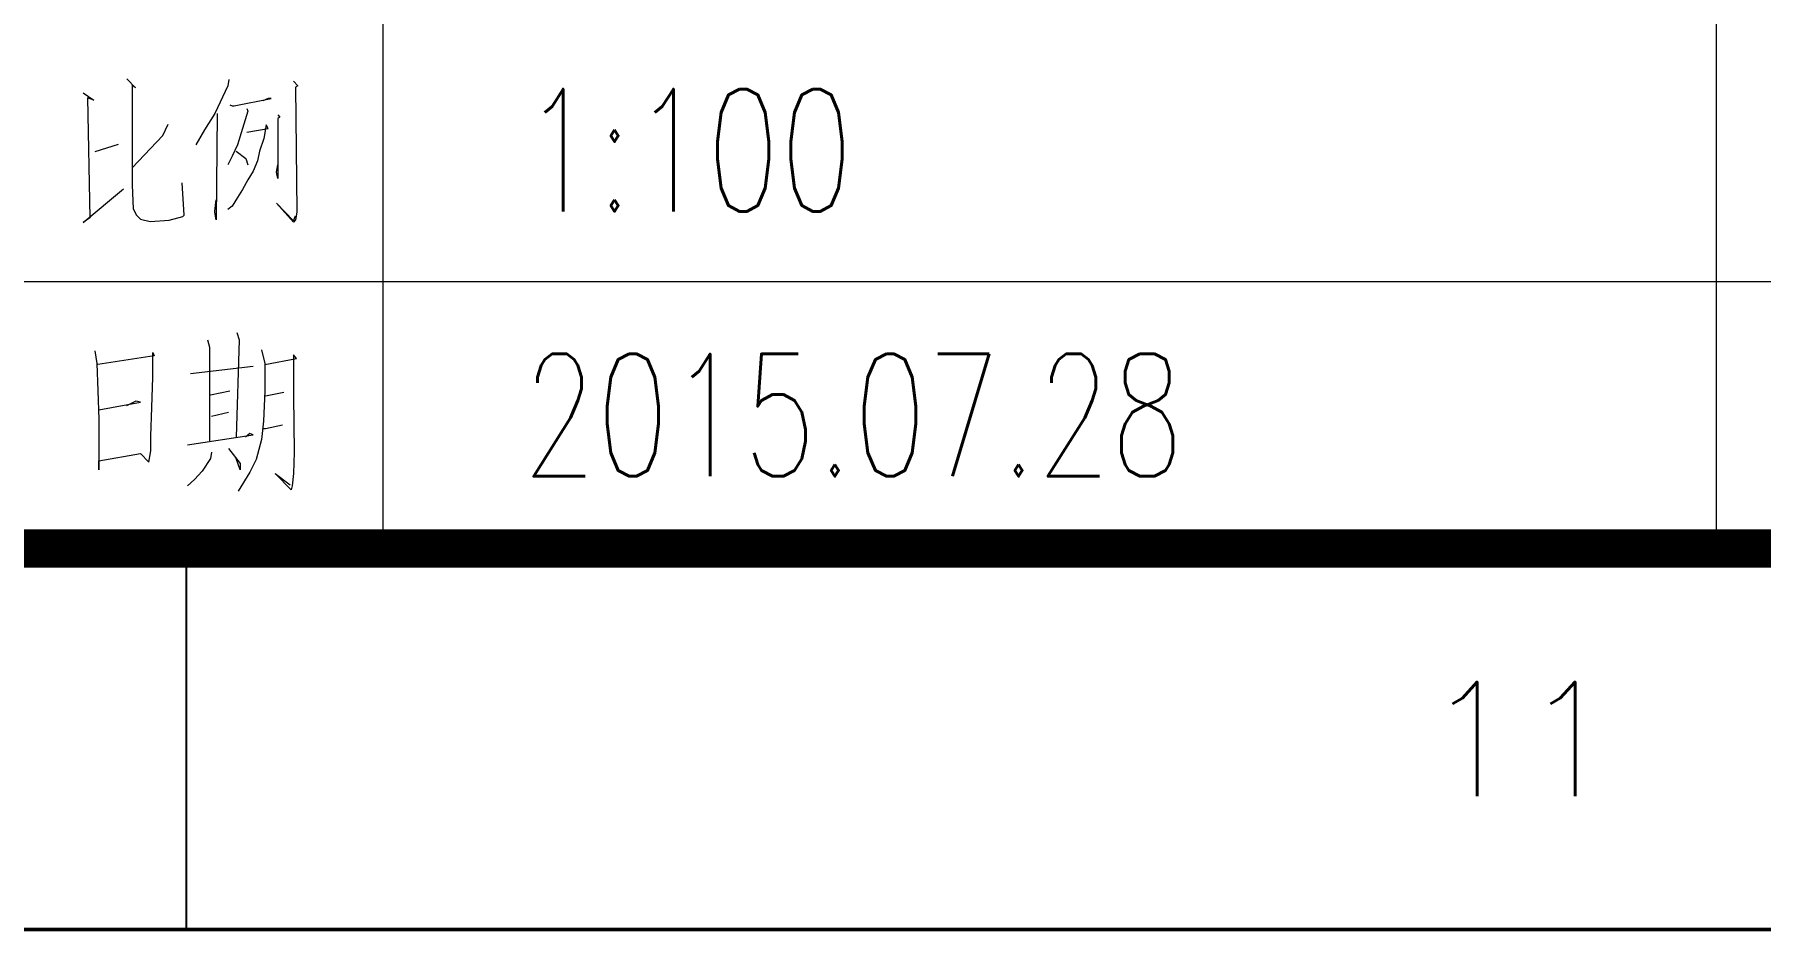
# Model space of a CAD drawing. Header units: millimetres. Extents: x 172649 to 472543, y 238332 to 449264.
# Drawn here: x 273088 to 277619, y 280914 to 283268 of the extents above; entities that cross this region are included whole.
import ezdxf
from ezdxf.enums import TextEntityAlignment as Align

# ---------------------------------------------------------------- set-up
doc = ezdxf.new("R2010")
doc.units = ezdxf.units.MM
doc.header["$LTSCALE"] = 1000
doc.layers.add('PUB_TEXT', color=7, linetype='Continuous')
doc.layers.add('层 1', color=7, linetype='Continuous', lineweight=0)
doc.styles.add('HZ', font='geditxt.shx', dxfattribs={"width": 0.75, "bigfont": 'hzfs_1.shx'})
doc.styles.get("Standard").update_dxf_attribs({"font": 'txt', "bigfont": 'gbcbig.shx'})

# ---------------------------------------------------------------- blocks, each defined once
blk = doc.blocks.new('GEDI_WK_A1')
at = {"color": 3}
blk.add_line((700.833, 0), (700.833, 10), dxfattribs=at)
for points, const_width in [([(0, 0), (841, 0), (841, 594), (0, 594)], 0.1), ([(25, 10), (831, 10), (831, 584), (25, 584)], 1)]:
    blk.add_lwpolyline(points, close=True, dxfattribs=dict(at, const_width=const_width))
blk.add_text('11', height=3, dxfattribs=at).set_placement((735.875, 5), align=Align.MIDDLE)
blk = doc.blocks.new('A$C2473133A')
at = {"color": 2}
for p, q in [((9040, 0), (9040, 4000)), ((5540, 0), (5540, 2800)), ((18040, 700), (40, 700))]:
    blk.add_line(p, q, dxfattribs=at)
at = {"color": 7}
blk.add_line((18040, 0), (40, 0), dxfattribs=at)
at = {"color": 7, "lineweight": 0}
for points in [[(4866.8, 1232.5), (4889.6, 1209), (4880.9, 1216), (4880.9, 1147), (4880.9, 1078), (4880.9, 1016.1), (4880.9, 969.8), (4880.9, 966.6), (4880.9, 953.3), (4883.3, 891.4), (4891.9, 874.9), (4902.9, 864.7), (4928, 858.4), (4978.2, 861.6), (5014.2, 871.8), (5017.4, 874.9), (5011.9, 959.6)], [(5134.5, 1230.6), (5132.1, 1214.2), (5098.4, 1142), (5071, 1098.9), (5048.2, 1059.7)], [(5304.6, 1226.7), (5315.6, 1214.2), (5310.1, 1211), (5313.3, 885.6), (5313.3, 882.4), (5310.1, 862.8), (5304.6, 856.6), (5259.9, 906), (5304.6, 859.7), (5310.1, 873)], [(4752.3, 1196.4), (4780.6, 1176.8), (4764.1, 1183.1), (4769.6, 867.8), (4752.3, 855.3), (4858.2, 943.9)], [(5137.6, 1164.8), (5143.1, 1161.6), (5148.6, 1161.6), (5245.8, 1181.2), (5238, 1181.2), (5223.9, 1174.9)], [(5103.9, 1142), (5101.5, 862.8), (5098.4, 882.4), (5098.4, 885.6), (5101.5, 915.4)], [(5182.3, 1154.6), (5184.7, 1148.3), (5170.5, 1102), (5157.2, 1059.7), (5143.1, 1029.9), (5132.1, 1007.1)], [(5263.1, 1138.1), (5268.6, 1131.8), (5263.1, 1128.7), (5263.1, 971.1), (5259.9, 987.5), (5263.1, 1007.1)], [(4880.9, 999.6), (4961.7, 1084.3), (4975.8, 1114.1)], [(5182.3, 1092.6), (5238, 1102), (5232.5, 1112.2), (5226.2, 1076.1), (5215.2, 1043.2), (5209.8, 1017.3), (5198.8, 990.7), (5184.7, 967.9), (5170.5, 942), (5157.2, 921.6), (5143.1, 898.9), (5132.1, 889.5)], [(4783.7, 1041.9), (4844.9, 1061.5)], [(5154.1, 1043.2), (5179.2, 1023.6), (5184.7, 1007.1)], [(5078.4, 547.8), (5083.9, 528.2), (5083.9, 282.7)], [(5156.1, 567.4), (5162.3, 547.8), (5153.7, 292.2)], [(4782.5, 518.8), (4787.9, 485.8), (4791.1, 413.7), (4793.4, 338.4), (4793.4, 328.2), (4793.4, 275.7), (4793.4, 206.7), (4793.4, 230.2), (4902.4, 249.8), (4924.4, 226.3), (4929.9, 256.1), (4929.9, 295.3), (4933, 370.6), (4935.4, 449.8), (4935.4, 514.9), (4938.5, 505.5), (4791.1, 482.7)], [(5220.4, 521.9), (5229, 485.8), (5229, 413.7), (5225.8, 334.5), (5220.4, 285.9), (5206.2, 233.3), (5189.8, 200.4), (5159.2, 151)], [(5229, 482.7), (5312.1, 499.2), (5304.3, 508.6), (5304.3, 406.6), (5304.3, 400.4), (5306.6, 252.9), (5304.3, 197.3), (5301.1, 164.3), (5298.8, 154.1), (5256.4, 197.3), (5295.6, 167.5)], [(5033.7, 459.2), (5198.4, 478.8)], [(5087, 403.5), (5137.2, 413.7)], [(5231.3, 400.4), (5279.2, 410.6)], [(4793.4, 364.3), (4902.4, 383.9), (4890.7, 387), (4866.4, 374.5)], [(5089.4, 347.8), (5134.1, 358)], [(5225.8, 314.9), (5231.3, 314.9), (5276, 325.1)], [(5025.9, 272.5), (5198.4, 298.4), (5189.8, 302.3), (5178.8, 292.2)], [(5089.4, 252.9), (5087, 236.5), (5064.3, 203.5), (5044.7, 180.8), (5025.9, 164.3)], [(5134.1, 262.4), (5164.7, 223.1), (5164.7, 206.7), (5153.7, 236.5)]]:
    blk.add_lwpolyline(points, dxfattribs=at)
blk.add_text('445566', height=0.01).set_placement((4793.4, 230.2))
at = {"layer": 'PUB_TEXT', "style": 'HZ', "width": 0.7}
for s, p in [('1:100', (5906.4, 884.6)), ('2015.07.28', (5906.4, 189.6))]:
    blk.add_text(s, height=321.41, dxfattribs=at).set_placement(p)

msp = doc.modelspace()

# ---------------------------------------------------------------- block references
at = {"xscale": 100, "yscale": 100, "zscale": 100}
msp.add_blockref('GEDI_WK_A1', (203403, 280919.4), dxfattribs=at)
at = {"layer": '层 1'}
msp.add_blockref('A$C2473133A', (268463, 281919.4), dxfattribs=at)

doc.saveas('drawing.dxf')
